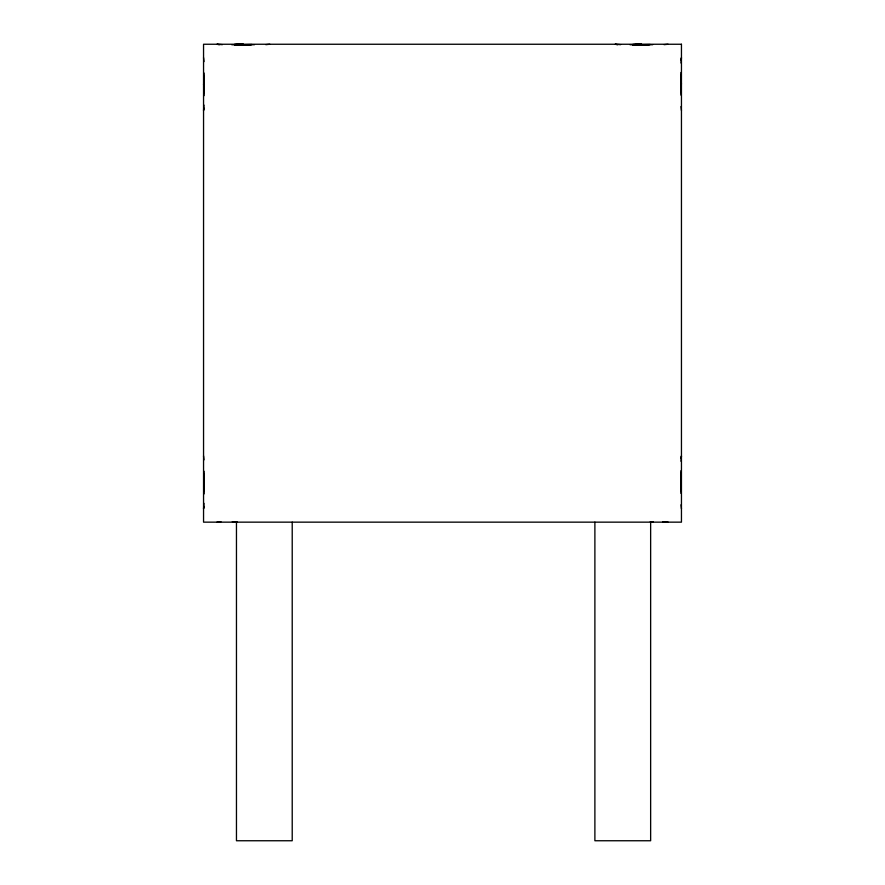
<?xml version="1.0" encoding="UTF-8"?>
<svg xmlns="http://www.w3.org/2000/svg" width="885" height="885" viewBox="0 0 885 885"><rect width="100%" height="100%" fill="white"/><g stroke="black" fill="none" stroke-linecap="round" stroke-linejoin="round"><path stroke-width="1.33" d="M204.037 95.68L204.015 73.001M204.015 471.251L204.037 493.93M680.985 95.149L680.963 72.47M680.985 493.399L680.963 470.72M203.993 76.154L203.827 93.002L203.816 75.435M681.008 91.996L681.173 75.148L681.184 92.715M203.993 474.404L203.827 491.252L203.816 473.685M681.008 490.246L681.173 473.398L681.184 490.965M204.004 477.048L204.037 490.987L204.037 475.533M680.963 90.867L680.963 75.413M680.963 489.117L680.963 473.663M203.827 93.002L204.037 77.283M203.959 105.094L203.55 110.492L204.07 108.147M203.959 503.344L203.55 508.742L204.07 506.397M681.041 63.056L681.45 57.658L680.93 60.003M681.041 461.306L681.45 455.908L680.93 458.253M203.959 90.336L204.004 78.798M680.996 89.352L681.052 77.747M680.996 487.602L681.173 473.398M204.004 90.159L204.026 78.964M204.026 477.214L203.738 486.44M680.974 89.186L681.262 79.96M680.974 487.436L681.041 476.064M204.037 92.737L204.015 79.119M204.015 477.369L204.026 491.44M680.985 89.031L681.262 80.081M680.985 487.281L680.974 473.209M204.026 93.19L204.059 80.214M204.059 478.464L204.048 487.436M680.941 87.936L680.974 74.96M680.941 486.186L680.952 477.214M254.449 44.715L231.77 44.737M652.699 44.715L630.02 44.737M232.301 521.685L234.99 521.696M634.766 44.781L650.265 44.516M239.514 44.759L252.015 44.516M637.764 44.759L649.546 44.692M237.291 44.704L251.296 44.692M634.567 44.715L648.417 44.737M237.047 44.648L250.167 44.737M635.297 44.648L646.902 44.704M237.114 44.659L248.652 44.704M265.821 44.659L269.792 44.25M664.071 44.659L668.042 44.25M216.958 522.15L220.929 521.741M646.736 44.726L632.698 44.527L637.388 44.416M238.264 44.748L248.486 44.726M636.514 44.748L645.486 44.759M243.375 44.527L234.448 44.527L247.236 44.759M632.963 44.737L637.266 44.372M653.23 521.663L650.287 521.663M234.713 44.737L239.138 44.416M637.631 44.438L641.625 44.527M234.259 44.726L243.375 44.25L234.448 44.527M632.51 44.726L641.625 44.25L637.51 44.438M204.048 89.186L203.827 84.075M681.173 84.075L680.952 78.964M203.827 482.325L204.059 486.186M681.173 482.325L680.941 478.464M234.735 521.885L237.202 521.962M620.606 44.659L615.208 44.25L617.553 44.77M222.356 44.659L216.958 44.25L219.303 44.77M662.644 521.741L668.042 522.15L665.697 521.63M680.919 77.216L681.284 79.838M204.081 489.184L203.716 486.562L203.948 488.653M680.941 80.214L681.45 84.075M203.55 84.075L204.059 87.936M680.996 476.241L681.262 478.331M204.004 488.409L203.738 486.186M680.985 77.017L681.328 79.716M681.052 475.997L681.284 478.088M203.716 88.312L203.948 90.403M681.041 106.521L681.45 110.492M681.041 504.771L681.45 508.742M203.55 57.658L203.959 61.629M203.55 455.908L203.959 459.879M650.641 522.15L650.641 840.75L594.886 840.75L594.886 522.15M292.216 522.15L292.216 840.75L236.461 840.75L236.461 522.15M681.45 44.25L203.55 44.25L203.55 522.15L681.45 522.15L681.45 44.25"/></g></svg>
